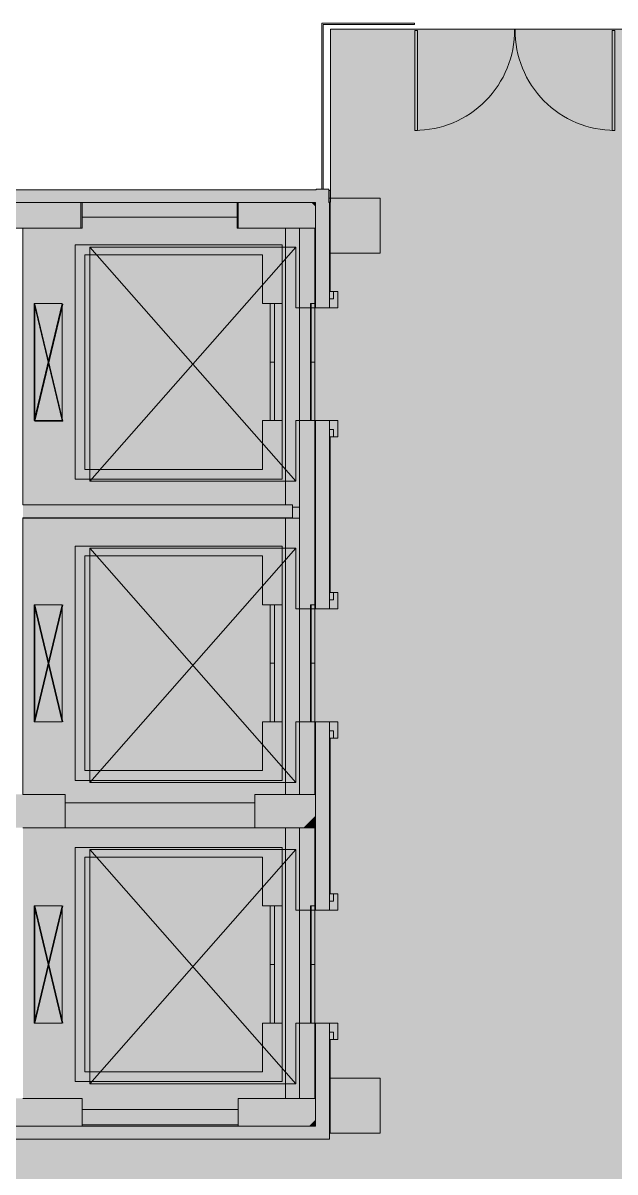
# Model space of a CAD drawing. Header units: inches. Extents: x -1880 to 225, y -1065 to 162.
# Drawn here: x -283.6 to -71.2, y -494.2 to -82.2 of the extents above; entities that cross this region are included whole.
import ezdxf

# ---------------------------------------------------------------- set-up
doc = ezdxf.new("R2010")
doc.units = ezdxf.units.IN
doc.header["$MEASUREMENT"] = 0
for name, color, linetype, lineweight in [('06_555 11th St - background_dwg', 8, 'Continuous', 9), ('A-DETL', 90, 'Continuous', 9), ('A-DETL-GENF', 92, 'Continuous', 9), ('A-DETL-THIN', 151, 'Continuous', 9), ('A-DOOR', 31, 'Continuous', 13), ('A-GENM', 13, 'Continuous', 9), ('A-WALL', 113, 'Continuous', 13), ('A-WALL-PATT', 111, 'Continuous', 13), ('Dimension', 7, 'Continuous', 9), ('I-WALL', 2, 'Continuous', 13), ('P', 7, 'Continuous', 9), ('Q-CASE', 31, 'Continuous', 9), ('S', 7, 'Continuous', 9), ('S-COLHOLH', 7, 'Continuous', 9), ('W', 7, 'Continuous', 9)]:
    doc.layers.add(name, color=color, linetype=linetype, lineweight=lineweight)

# ---------------------------------------------------------------- blocks, each defined once
blk = doc.blocks.new('Double Glass Door - Ext-GL2-GLDALF-72_ x 84_-V3-FIRST FLOOR POWER _ SIGNAL')
at = {"layer": 'A-DOOR', "lineweight": 20}
for p, q in [((-35.90625, 38.1875), (-34.90625, 38.1875)), ((-35.90625, 2.375), (-35.90625, 38.1875)), ((-34.90625, 38.1875), (-34.90625, 2.375)), ((34.90625, 38.1875), (34.90625, 2.375)), ((35.90625, 38.1875), (34.90625, 38.1875)), ((35.90625, 2.375), (35.90625, 38.1875)), ((-34.90625, 2.375), (-35.90625, 2.375)), ((34.90625, 2.375), (35.90625, 2.375))]:
    blk.add_line(p, q, dxfattribs=at)
at = {"layer": 'A-DOOR', "lineweight": 9}
for centre, start, end in [((-35.90625, 2.375), 359.5, 90), ((35.90625, 2.375), 90, 180.5)]:
    blk.add_arc(centre, 35.8125, start, end, dxfattribs=at)
blk = doc.blocks.new('Elevator_-_Center_284 _1_ - 72_ x 114_ Hospital min_-5225796-FIRST FLOOR POWER _ SIGNAL')
at = {"layer": 'A-GENM'}
for p, q in [((-45.9, 83.5), (38.1, 9.5)), ((-45.9, 9.5), (38.1, 83.5))]:
    blk.add_line(p, q, dxfattribs=at)
at = {"layer": 'A-GENM', "lineweight": 13}
for p, q in [((38.1, 83.5), (-45.9, 83.5)), ((-45.9, 83.5), (-45.9, 9.5)), ((38.1, 9.5), (38.1, 83.5)), ((-45.9, 9.5), (-24.15, 9.5)), ((-24.15, 9.5), (-24.15, 2.5)), ((16.35, 9.5), (16.35, 2.5)), ((38.1, 9.5), (16.35, 9.5))]:
    blk.add_line(p, q, dxfattribs=at)
blk = doc.blocks.new('Glass Panels10 - Glass Panels-5226537-FIRST FLOOR POWER _ SIGNAL')
at = {"layer": 'Q-CASE', "lineweight": 20}
for p, q in [((-3568.51, 2781.23), (-3569.98, 2781.23)), ((-3569.98, 2781.23), (-3569.98, 2778.59)), ((-3568.51, 2778.59), (-3568.51, 2781.23)), ((-3566.91, 2781.23), (-3568.51, 2781.23)), ((-3568.51, 2781.23), (-3568.51, 2778.59)), ((-3566.91, 2775.37), (-3566.91, 2781.23)), ((-3569.98, 2778.59), (-3568.51, 2778.59)), ((-3568.51, 2778.59), (-3569.98, 2778.59)), ((-3569.98, 2778.59), (-3569.98, 2775.37)), ((-3569.98, 2775.37), (-3566.91, 2775.37)), ((-3566.91, 2734.87), (-3569.98, 2734.87)), ((-3569.98, 2734.87), (-3569.98, 2731.66)), ((-3568.51, 2731.66), (-3569.98, 2731.66)), ((-3569.98, 2731.66), (-3569.98, 2729.02)), ((-3569.98, 2731.66), (-3568.51, 2731.66)), ((-3568.51, 2729.02), (-3568.51, 2731.66)), ((-3568.51, 2731.66), (-3568.51, 2729.02)), ((-3566.91, 2729.02), (-3566.91, 2734.87)), ((-3569.98, 2729.02), (-3568.51, 2729.02)), ((-3568.51, 2729.02), (-3566.91, 2729.02))]:
    blk.add_line(p, q, dxfattribs=at)
blk = doc.blocks.new('Glass Panels11 - Glass Panels-5226582-FIRST FLOOR POWER _ SIGNAL')
at = {"layer": 'Q-CASE', "lineweight": 20}
for p, q in [((-3568.51, 2781.23), (-3569.98, 2781.23)), ((-3569.98, 2781.23), (-3569.98, 2778.59)), ((-3568.51, 2778.59), (-3568.51, 2781.23)), ((-3566.91, 2781.23), (-3568.51, 2781.23)), ((-3568.51, 2781.23), (-3568.51, 2778.59)), ((-3566.91, 2775.37), (-3566.91, 2781.23)), ((-3569.98, 2778.59), (-3568.51, 2778.59)), ((-3568.51, 2778.59), (-3569.98, 2778.59)), ((-3569.98, 2778.59), (-3569.98, 2775.37)), ((-3569.98, 2775.37), (-3566.91, 2775.37)), ((-3566.91, 2734.87), (-3569.98, 2734.87)), ((-3569.98, 2734.87), (-3569.98, 2731.66)), ((-3568.51, 2731.66), (-3569.98, 2731.66)), ((-3569.98, 2731.66), (-3569.98, 2729.02)), ((-3569.98, 2731.66), (-3568.51, 2731.66)), ((-3568.51, 2729.02), (-3568.51, 2731.66)), ((-3568.51, 2731.66), (-3568.51, 2729.02)), ((-3566.91, 2729.02), (-3566.91, 2734.87)), ((-3569.98, 2729.02), (-3568.51, 2729.02)), ((-3568.51, 2729.02), (-3566.91, 2729.02))]:
    blk.add_line(p, q, dxfattribs=at)
blk = doc.blocks.new('Glass Panels12 - Glass Panels-5226627-FIRST FLOOR POWER _ SIGNAL')
at = {"layer": 'Q-CASE', "lineweight": 20}
for p, q in [((-172.17, -394.44), (-173.64, -394.44)), ((-173.64, -394.44), (-173.64, -397.08)), ((-172.17, -397.08), (-172.17, -394.44)), ((-170.57, -394.44), (-172.17, -394.44)), ((-172.17, -394.44), (-172.17, -397.08)), ((-170.57, -400.29), (-170.57, -394.44)), ((-173.64, -397.08), (-172.17, -397.08)), ((-172.17, -397.08), (-173.64, -397.08)), ((-173.64, -397.08), (-173.64, -400.29)), ((-173.64, -400.29), (-170.57, -400.29)), ((-170.57, -440.79), (-173.64, -440.79)), ((-173.64, -440.79), (-173.64, -444.01)), ((-170.57, -446.65), (-170.57, -440.79)), ((-172.17, -444.01), (-173.64, -444.01)), ((-173.64, -444.01), (-173.64, -446.65)), ((-173.64, -444.01), (-172.17, -444.01)), ((-172.17, -446.65), (-172.17, -444.01)), ((-172.17, -444.01), (-172.17, -446.65)), ((-173.64, -446.65), (-172.17, -446.65)), ((-172.17, -446.65), (-170.57, -446.65))]:
    blk.add_line(p, q, dxfattribs=at)
blk = doc.blocks.new('06_555 11th St - background_dwg-4793957-FIRST FLOOR POWER _ SIGNAL')
at = {"layer": 'Dimension', "flags": 128}
for points in [[(3204.25, 2817.47), (3222.68, 2817.47), (3222.68, 2797.72), (3204.68, 2797.72)], [(3204.68, 2501.97), (3222.68, 2501.97), (3222.68, 2482.22), (3204.43, 2482.22)]]:
    blk.add_lwpolyline(points, dxfattribs=at)
at = {"layer": 'P'}
for p, q in [((3115.68, 2810.72), (3171.68, 2810.72)), ((3188.68, 2806.72), (3188.68, 2707.53)), ((3193.68, 2806.72), (3193.68, 2603.72)), ((3108.56, 2779.72), (3108.56, 2737.72)), ((3183.18, 2737.72), (3183.18, 2779.72)), ((3184.68, 2737.72), (3184.68, 2779.72)), ((3187.43, 2779.72), (3187.43, 2737.72)), ((3183.18, 2758.72), (3184.68, 2758.72)), ((3197.68, 2758.72), (3199.18, 2758.72)), ((3094.49, 2702.72), (3193.68, 2702.72)), ((3188.68, 2603.72), (3188.68, 2702.72)), ((3191.18, 2706.72), (3193.68, 2706.72)), ((3108.56, 2671.72), (3108.56, 2629.72)), ((3183.18, 2629.72), (3183.18, 2671.72)), ((3184.68, 2629.72), (3184.68, 2671.72)), ((3187.43, 2671.72), (3187.43, 2629.72)), ((3183.18, 2650.72), (3184.68, 2650.72)), ((3197.68, 2650.72), (3199.18, 2650.72)), ((3188.68, 2494.72), (3188.68, 2591.72)), ((3193.68, 2591.72), (3193.68, 2494.72)), ((3098.56, 2563.72), (3098.56, 2521.72)), ((3183.18, 2521.72), (3183.18, 2563.72)), ((3184.68, 2521.72), (3184.68, 2563.72)), ((3187.43, 2521.72), (3187.43, 2563.72)), ((3183.18, 2542.72), (3184.68, 2542.72)), ((3197.68, 2542.72), (3199.18, 2542.72)), ((3115.68, 2490.72), (3171.68, 2490.72))]:
    blk.add_line(p, q, dxfattribs=at)
at = {"layer": 'P', "flags": 128}
for points in [[(3098.56, 2779.72), (3108.56, 2737.72), (3098.56, 2737.72), (3098.56, 2779.72), (3108.56, 2779.72), (3098.56, 2737.72)], [(3098.56, 2671.72), (3108.56, 2629.72), (3098.56, 2629.72), (3098.56, 2671.72), (3108.56, 2671.72), (3098.56, 2629.72)], [(3108.56, 2521.72), (3098.56, 2563.72), (3108.56, 2563.72), (3108.56, 2521.72), (3098.56, 2521.72), (3108.56, 2563.72)]]:
    blk.add_lwpolyline(points, dxfattribs=at)
for points in [[(3199.18, 2737.72), (3199.18, 2779.72), (3197.68, 2779.72), (3197.68, 2737.72)], [(3199.18, 2671.72), (3197.68, 2671.72), (3197.68, 2629.72), (3199.18, 2629.72)], [(3199.18, 2563.72), (3199.18, 2521.72), (3197.68, 2521.72), (3197.68, 2563.72)]]:
    blk.add_lwpolyline(points, close=True, dxfattribs=at)
at = {"layer": 'S'}
for p, q in [((3177.68, 2603.72), (3199.43, 2603.72)), ((3177.68, 2600.72), (3177.68, 2603.72)), ((3109.68, 2591.72), (3094.5, 2591.72)), ((3199.43, 2591.72), (3177.68, 2591.72)), ((3094.5, 2494.72), (3115.68, 2494.72)), ((3115.68, 2494.72), (3115.68, 2484.77)), ((3171.68, 2494.72), (3199.43, 2494.72)), ((3171.68, 2484.77), (3171.68, 2494.72))]:
    blk.add_line(p, q, dxfattribs=at)
at = {"layer": 'S', "flags": 128}
for points in [[(3115.68, 2815.91), (3115.68, 2806.72), (3094.5, 2806.72)], [(3199.43, 2806.72), (3171.68, 2806.72), (3171.68, 2815.91)], [(3094.5, 2603.72), (3109.68, 2603.72), (3109.68, 2600.72)]]:
    blk.add_lwpolyline(points, dxfattribs=at)
at = {"layer": 'S-COLHOLH'}
for p, q in [((3199.43, 2814.7), (3198.22, 2815.91)), ((3199.43, 2815.05), (3198.58, 2815.91)), ((3199.43, 2815.41), (3198.93, 2815.91)), ((3199.43, 2815.76), (3199.28, 2815.91)), ((3195.41, 2591.72), (3199.43, 2595.74)), ((3195.77, 2591.72), (3199.43, 2595.39)), ((3196.12, 2591.72), (3199.43, 2595.03)), ((3196.47, 2591.72), (3199.43, 2594.68)), ((3196.83, 2591.72), (3199.43, 2594.33)), ((3197.18, 2591.72), (3199.43, 2593.97)), ((3197.53, 2591.72), (3199.43, 2593.62)), ((3197.89, 2591.72), (3199.43, 2593.27)), ((3198.24, 2591.72), (3199.43, 2592.91)), ((3198.59, 2591.72), (3199.43, 2592.56)), ((3198.95, 2591.72), (3199.43, 2592.21)), ((3199.3, 2591.72), (3199.43, 2591.85)), ((3197.46, 2484.77), (3199.43, 2486.74)), ((3197.82, 2484.77), (3199.43, 2486.39)), ((3198.17, 2484.77), (3199.43, 2486.03)), ((3198.53, 2484.77), (3199.43, 2485.68)), ((3198.88, 2484.77), (3199.43, 2485.33)), ((3199.23, 2484.77), (3199.43, 2484.97))]:
    blk.add_line(p, q, dxfattribs=at)
at = {"layer": 'W'}
for p, q in [((3199.18, 2785.72), (3199.43, 2785.72)), ((3204.43, 2785.72), (3204.68, 2785.72)), ((3199.18, 2731.72), (3199.43, 2731.72)), ((3204.43, 2731.72), (3204.68, 2731.72)), ((3204.68, 2731.87), (3204.68, 2676.07)), ((3199.18, 2677.72), (3199.43, 2677.72)), ((3204.43, 2677.72), (3204.68, 2677.72)), ((3199.18, 2623.72), (3199.43, 2623.72)), ((3204.43, 2623.72), (3204.68, 2623.72)), ((3204.68, 2568.07), (3204.68, 2623.87)), ((3199.18, 2569.72), (3199.43, 2569.72)), ((3204.43, 2569.72), (3204.68, 2569.72)), ((3199.18, 2515.72), (3199.43, 2515.72)), ((3204.43, 2515.72), (3204.68, 2515.72)), ((3204.68, 2482.22), (3204.68, 2515.87)), ((3115.68, 2485.21), (3171.68, 2485.21))]:
    blk.add_line(p, q, dxfattribs=at)
at = {"layer": 'W', "flags": 128}
for points in [[(3204.25, 2820.22), (3204.68, 2820.22), (3204.68, 2784.07)], [(3199.43, 2779.72), (3199.18, 2779.72), (3199.18, 2806.72)], [(3199.43, 2671.72), (3199.18, 2671.72), (3199.18, 2737.72), (3199.43, 2737.72)], [(3199.43, 2629.72), (3199.18, 2629.72), (3199.18, 2603.72)], [(3199.18, 2591.72), (3199.18, 2563.72), (3199.43, 2563.72)], [(3199.43, 2521.72), (3199.18, 2521.72), (3199.18, 2494.72)]]:
    blk.add_lwpolyline(points, dxfattribs=at)

msp = doc.modelspace()

# ---------------------------------------------------------------- hatches: boundary and pattern name
at = {"layer": 'A-DETL-GENF'}
h = msp.add_hatch(color=254, dxfattribs=at)
h.paths.add_polyline_path([(40.86, -1023.03), (225.39, -1023.03), (225.39, -1010.03), (214.05, -1010.03), (214.05, -1001.03), (210.86, -1001.03), (210.86, -1004.28), (208.36, -1004.28), (208.36, -1001.03), (174.11, -1001.03), (174.11, -1004.28), (171.61, -1004.28), (171.61, -1006.53), (153.61, -1006.53), (153.61, -1004.28), (151.36, -1004.28), (151.36, -1001.03), (113.86, -1001.03), (113.86, -1004.28), (111.61, -1004.28), (111.61, -1006.53), (93.61, -1006.53), (93.61, -1004.41), (91.36, -1004.41), (91.36, -1001.16), (54.11, -1001.16), (54.11, -1004.41), (51.61, -1004.41), (51.61, -1010.53), (40.86, -1010.53), (40.86, -1022.53), (-15.64, -1022.53), (-15.64, -1010.03), (-26.39, -1010.03), (-26.39, -1001.28), (-29.14, -1001.28), (-29.14, -1002.03), (-31.64, -1002.03), (-31.64, -1001.28), (-66.14, -1001.28), (-66.14, -1002.03), (-68.39, -1002.03), (-68.39, -1006.53), (-86.39, -1006.53), (-86.39, -1002.03), (-88.64, -1002.03), (-88.64, -1001.28), (-126.14, -1001.28), (-126.14, -1002.03), (-128.39, -1002.03), (-128.39, -1006.53), (-146.39, -1006.53), (-146.39, -1002.53), (-148.89, -1002.53), (-148.89, -1001.78), (-185.89, -1001.78), (-185.89, -1002.53), (-188.39, -1002.53), (-188.39, -1010.03), (-199.14, -1010.03), (-199.14, -1022.53), (-255.64, -1022.53), (-255.64, -1010.28), (-269.01, -1010.28), (-269.01, -993.78), (-246.39, -993.78), (-246.39, -987.03), (-216.39, -987.03), (-216.39, -987.53), (-210.01, -987.53), (-210.01, -993.53), (-188.39, -993.53), (-188.39, -997.53), (-185.89, -997.53), (-185.89, -1000.78), (-148.89, -1000.78), (-148.89, -997.53), (-146.39, -997.53), (-146.39, -993.53), (-128.39, -993.53), (-128.39, -997.03), (-126.14, -997.03), (-126.14, -1000.28), (-88.64, -1000.28), (-88.64, -997.03), (-86.39, -997.03), (-86.39, -993.53), (-68.39, -993.53), (-68.39, -997.03), (-66.14, -997.03), (-66.14, -1000.28), (-31.64, -1000.28), (-31.64, -997.03), (-29.14, -997.03), (-29.14, -1000.28), (-26.39, -1000.28), (-26.39, -993.53), (-5.39, -993.53), (-5.39, -987.03), (24.61, -987.03), (24.61, -987.53), (29.99, -987.53), (29.99, -994.03), (51.61, -994.03), (51.61, -999.41), (54.11, -999.41), (54.11, -1000.16), (91.36, -1000.16), (91.36, -999.41), (93.61, -999.41), (93.61, -993.53), (111.61, -993.53), (111.61, -999.28), (113.86, -999.28), (113.86, -1000.03), (151.36, -1000.03), (151.36, -999.28), (153.61, -999.28), (153.61, -993.53), (171.61, -993.53), (171.61, -999.28), (174.11, -999.28), (174.11, -1000.03), (208.36, -1000.03), (208.36, -999.28), (210.86, -999.28), (210.86, -1000.03), (214.05, -1000.03), (214.05, -993.53), (225.39, -993.53), (225.39, -557.54), (-39.64, -557.54), (-39.64, -552.54), (-71.14, -552.54), (-71.14, -552.04), (-39.64, -552.04), (-39.64, -542.54), (225.39, -542.54), (225.39, -482.36), (-41.14, -482.36), (-41.14, -440.79), (-36.14, -440.79), (-36.14, -477.73), (-8.39, -477.73), (-8.39, -473.54), (47.61, -473.54), (47.61, -477.73), (215.86, -477.73), (215.86, -421.04), (219.36, -421.04), (219.36, -477.73), (225.39, -477.73), (225.39, -186.61), (194.93, -186.61), (194.93, -191.47), (190.3, -191.47), (190.3, -181.29), (194.93, -181.29), (194.93, -181.98), (225.39, -181.98), (225.39, -146.04), (194.93, -146.04), (194.93, -147.29), (190.3, -147.29), (190.3, -146.04), (-36.14, -146.04), (-36.14, -184.29), (-41.14, -184.29), (-41.14, -142.54), (183.8, -142.54), (183.8, -126.54), (188.43, -126.54), (188.43, -142.54), (225.39, -142.54), (225.39, 105.22), (203.61, 105.22), (203.61, 104.47), (201.61, 104.47), (201.61, 99.97), (183.61, 99.97), (183.61, 104.47), (181.36, 104.47), (181.36, 105.22), (143.86, 105.22), (143.86, 104.47), (141.61, 104.47), (141.61, 99.97), (123.61, 99.97), (123.61, 104.34), (121.36, 104.34), (121.36, 105.09), (84.11, 105.09), (84.11, 104.34), (81.61, 104.34), (81.61, 99.97), (62.98, 99.97), (62.98, 76.84), (22.23, 76.84), (22.23, 99.97), (3.61, 99.97), (3.61, 104.71), (1.36, 104.71), (1.36, 105.46), (-35.89, 105.46), (-35.89, 104.71), (-38.39, 104.71), (-38.39, 99.97), (-43.64, 99.97), (-43.64, -80.23), (188.43, -80.23), (188.43, -86.54), (183.8, -86.54), (183.8, -84.86), (-50.14, -84.86), (-50.14, -84.42), (-173.22, -84.42), (-173.22, -146.42), (-173.82, -146.42), (-173.82, -146.61), (-173.64, -146.62), (-173.64, -184.29), (-178.64, -184.29), (-178.64, -146.61), (-340.08, -146.61), (-340.08, -181.98), (-292.7, -181.98), (-292.7, -155.79), (-283.57, -155.79), (-283.57, -254.98), (-186.89, -254.98), (-186.89, -259.61), (-283.57, -259.61), (-283.57, -358.79), (-292.7, -358.79), (-292.7, -276.12), (-388.7, -276.12), (-388.7, -218.61), (-438.19, -218.61), (-438.19, -188.29), (-433.57, -188.29), (-433.57, -213.98), (-344.71, -213.98), (-344.71, -146.61), (-433.57, -146.61), (-433.57, -148.29), (-438.19, -148.29), (-438.19, -146.61), (-536.59, -146.61), (-536.59, -339.98), (-515.34, -339.98), (-515.34, -476.99), (-448.19, -476.99), (-448.19, -468.3), (-443.57, -468.3), (-443.57, -481.62), (-541.22, -481.62), (-541.22, -450.42), (-612.84, -450.42), (-612.84, -542.54), (-589.64, -542.54), (-589.64, -552.92), (-586.14, -552.92), (-586.14, -557.54), (-617.47, -557.54), (-617.47, -516.92), (-801.57, -516.92), (-801.59, -558.17), (-972.83, -558.17), (-972.83, -516.92), (-1220.57, -516.92), (-1220.57, -834.78), (-1220.32, -834.78), (-1220.32, -838.78), (-1218.07, -838.78), (-1218.07, -842.03), (-1184.89, -842.03), (-1184.89, -838.78), (-1182.64, -838.78), (-1182.64, -834.78), (-1163.64, -834.78), (-1163.64, -847.78), (-1167.57, -847.78), (-1167.57, -852.16), (-1179.57, -852.16), (-1179.57, -847.78), (-1182.64, -847.78), (-1182.64, -843.78), (-1184.89, -843.78), (-1184.89, -843.03), (-1218.07, -843.03), (-1218.07, -843.78), (-1220.32, -843.78), (-1220.32, -847.78), (-1223.57, -847.78), (-1223.57, -843.78), (-1229.89, -843.78), (-1229.89, -878.78), (-1235.14, -878.78), (-1235.14, -881.03), (-1235.39, -881.03), (-1235.39, -914.53), (-1235.14, -914.53), (-1235.14, -916.78), (-1229.89, -916.78), (-1229.89, -932.78), (-1235.26, -932.78), (-1235.26, -935.03), (-1235.39, -935.03), (-1235.39, -968.53), (-1235.26, -968.53), (-1235.26, -970.78), (-1229.89, -970.78), (-1229.89, -1004.78), (-666.89, -1004.78), (-666.89, -982.03), (-667.08, -982.03), (-667.08, -971.03), (-664.58, -971.03), (-664.58, -968.53), (-661.33, -968.53), (-661.33, -935.03), (-664.58, -935.03), (-664.58, -932.53), (-667.08, -932.53), (-667.08, -917.03), (-664.58, -917.03), (-664.58, -914.53), (-661.33, -914.53), (-661.33, -881.03), (-664.58, -881.03), (-664.58, -878.78), (-667.57, -878.78), (-667.57, -847.78), (-680.01, -847.78), (-680.01, -834.78), (-666.88, -834.78), (-666.88, -807.41), (-629.88, -807.41), (-629.88, -842.28), (-652.57, -842.28), (-652.57, -878.78), (-659.58, -878.78), (-659.58, -881.03), (-660.33, -881.03), (-660.33, -914.53), (-659.58, -914.53), (-659.58, -917.03), (-652.08, -917.03), (-652.08, -932.53), (-659.58, -932.53), (-659.58, -935.03), (-660.33, -935.03), (-660.33, -968.53), (-659.58, -968.53), (-659.58, -971.03), (-652.08, -971.03), (-652.08, -979.28), (-623.7, -979.28), (-623.7, -999.78), (-622.89, -999.78), (-622.89, -1006.03), (-620.39, -1006.03), (-620.39, -1006.78), (-583.39, -1006.78), (-583.39, -1006.03), (-580.89, -1006.03), (-580.89, -999.78), (-564.89, -999.78), (-564.89, -1005.9), (-562.39, -1005.9), (-562.39, -1006.65), (-525.14, -1006.65), (-525.14, -1005.9), (-522.89, -1005.9), (-522.89, -999.78), (-485.51, -999.78), (-485.51, -987.65), (-485.39, -987.65), (-485.39, -987.03), (-455.39, -987.03), (-455.39, -987.65), (-450.14, -987.65), (-450.14, -993.65), (-455.39, -993.65), (-455.39, -993.78), (-428.39, -993.78), (-428.39, -1000.53), (-425.64, -1000.53), (-425.64, -997.28), (-423.14, -997.28), (-423.14, -1000.53), (-388.64, -1000.53), (-388.64, -997.28), (-386.39, -997.28), (-386.39, -993.78), (-368.39, -993.78), (-368.39, -997.28), (-366.14, -997.28), (-366.14, -1000.53), (-328.64, -1000.53), (-328.64, -997.28), (-326.39, -997.28), (-326.39, -993.78), (-308.39, -993.78), (-308.39, -997.28), (-306.14, -997.28), (-306.14, -1000.53), (-271.64, -1000.53), (-271.64, -997.28), (-269.14, -997.28), (-269.14, -1002.28), (-271.64, -1002.28), (-271.64, -1001.53), (-306.14, -1001.53), (-306.14, -1002.28), (-308.39, -1002.28), (-308.39, -1006.78), (-326.39, -1006.78), (-326.39, -1002.28), (-328.64, -1002.28), (-328.64, -1001.53), (-366.14, -1001.53), (-366.14, -1002.28), (-368.39, -1002.28), (-368.39, -1006.78), (-386.39, -1006.78), (-386.39, -1002.28), (-388.64, -1002.28), (-388.64, -1001.53), (-423.14, -1001.53), (-423.14, -1002.28), (-425.64, -1002.28), (-425.64, -1001.53), (-428.39, -1001.53), (-428.39, -1010.28), (-439.39, -1010.28), (-439.39, -1022.53), (-495.01, -1022.53), (-495.01, -1014.78), (-522.89, -1014.78), (-522.89, -1010.9), (-525.14, -1010.9), (-525.14, -1007.65), (-562.39, -1007.65), (-562.39, -1010.9), (-564.89, -1010.9), (-564.89, -1014.78), (-580.89, -1014.78), (-580.89, -1011.03), (-583.39, -1011.03), (-583.39, -1007.78), (-620.39, -1007.78), (-620.39, -1011.03), (-622.89, -1011.03), (-622.89, -1014.78), (-623.7, -1014.78), (-623.7, -1014.53), (-661.39, -1014.53), (-661.39, -1022.78), (-1235.39, -1022.78), (-1235.39, -1023.03), (29.99, -1023.03)], flags=0)
h.paths.add_polyline_path([(24.36, -1017.03), (24.36, -1017.03), (0.86, -1017.03)], flags=0)
h.paths.add_polyline_path([(-239.14, -1017.03), (-215.64, -1017.03), (-215.64, -993.53), (-215.51, -993.53), (-215.51, -993.03), (-216.39, -993.03), (-216.39, -1017.03), (-239.14, -1017.03)], flags=0)
h.paths.add_polyline_path([(-630.45, -1009.03), (-629.2, -1009.03), (-629.2, -984.78), (-630.45, -984.78), (-630.45, -1008.28), (-660.45, -1008.28), (-660.45, -984.78), (-661.39, -984.78), (-661.39, -1009.03), (-660.45, -1009.03)], flags=0)
h.paths.add_polyline_path([(-1010.36, -852.78), (-1011.51, -852.78), (-1011.51, -847.78), (-1014.51, -847.78), (-1014.51, -843.74), (-1016.76, -843.74), (-1016.76, -842.99), (-1050.14, -842.99), (-1050.14, -843.74), (-1052.51, -843.74), (-1052.51, -847.78), (-1055.51, -847.78), (-1055.51, -852.16), (-1067.51, -852.16), (-1067.51, -847.78), (-1070.64, -847.78), (-1070.64, -843.78), (-1072.89, -843.78), (-1072.89, -843.03), (-1106.39, -843.03), (-1106.39, -843.78), (-1108.64, -843.78), (-1108.64, -847.78), (-1111.64, -847.78), (-1111.64, -852.16), (-1123.64, -852.16), (-1123.64, -847.78), (-1127.64, -847.78), (-1127.64, -834.78), (-1108.64, -834.78), (-1108.64, -838.78), (-1106.39, -838.78), (-1106.39, -842.03), (-1072.89, -842.03), (-1072.89, -838.78), (-1070.64, -838.78), (-1070.64, -834.78), (-1052.51, -834.78), (-1052.51, -838.74), (-1050.14, -838.74), (-1050.14, -841.99), (-1016.76, -841.99), (-1016.76, -838.74), (-1014.51, -838.74), (-1014.51, -834.78), (-996.51, -834.78), (-996.51, -838.74), (-994.01, -838.74), (-994.01, -841.99), (-960.76, -841.99), (-960.76, -838.74), (-959.01, -838.74), (-959.01, -808.9), (-939.76, -808.9), (-939.76, -812.65), (-940.39, -812.65), (-940.39, -838.78), (-938.14, -838.78), (-938.14, -842.03), (-904.64, -842.03), (-904.64, -838.78), (-902.39, -838.78), (-902.39, -834.78), (-884.39, -834.78), (-884.39, -838.78), (-882.14, -838.78), (-882.14, -842.03), (-848.64, -842.03), (-848.64, -838.78), (-846.39, -838.78), (-846.39, -834.78), (-828.64, -834.78), (-828.64, -838.75), (-826.14, -838.75), (-826.14, -842), (-792.89, -842), (-792.89, -838.75), (-790.64, -838.75), (-790.64, -834.78), (-772.64, -834.78), (-772.64, -838.72), (-770.14, -838.72), (-770.14, -841.97), (-736.89, -841.97), (-736.89, -838.72), (-734.64, -838.72), (-734.64, -834.78), (-716.01, -834.78), (-716.01, -847.78), (-719.14, -847.78), (-719.14, -852.16), (-731.14, -852.16), (-731.14, -847.78), (-734.64, -847.78), (-734.64, -843.72), (-736.89, -843.72), (-736.89, -842.97), (-770.14, -842.97), (-770.14, -843.72), (-772.64, -843.72), (-772.64, -847.78), (-775.64, -847.78), (-775.64, -852.16), (-787.64, -852.16), (-787.64, -847.78), (-790.64, -847.78), (-790.64, -843.75), (-792.89, -843.75), (-792.89, -843), (-826.14, -843), (-826.14, -843.75), (-828.64, -843.75), (-828.64, -847.78), (-831.64, -847.78), (-831.64, -852.16), (-843.64, -852.16), (-843.64, -847.78), (-846.39, -847.78), (-846.39, -843.78), (-848.64, -843.78), (-848.64, -843.03), (-882.14, -843.03), (-882.14, -843.78), (-884.39, -843.78), (-884.39, -847.78), (-887.39, -847.78), (-887.39, -852.16), (-899.39, -852.16), (-899.39, -847.78), (-902.39, -847.78), (-902.39, -843.78), (-904.64, -843.78), (-904.64, -843.03), (-938.14, -843.03), (-938.14, -843.78), (-940.39, -843.78), (-940.39, -847.78), (-943.39, -847.78), (-943.39, -852.16), (-955.39, -852.16), (-955.39, -847.78), (-959.01, -847.78), (-959.01, -843.74), (-960.76, -843.74), (-960.76, -842.99), (-994.01, -842.99), (-994.01, -843.74), (-996.51, -843.74), (-996.51, -847.78), (-999.51, -847.78), (-999.51, -852.78)], flags=0)
h.paths.add_polyline_path([(-636.57, -836.78), (-635.38, -836.78), (-635.38, -812.91), (-636.57, -812.91), (-636.57, -835.59)], flags=0)
h.paths.add_polyline_path([(-661.38, -836.78), (-660.57, -836.78), (-660.57, -812.91), (-661.38, -812.91), (-661.38, -834.78)], flags=0)
h.paths.add_polyline_path([(87.37, -677.68), (57.37, -677.68), (57.37, -647.68), (87.37, -647.68)], flags=0)
h.paths.add_polyline_path([(-272.63, -677.68), (-302.63, -677.68), (-302.63, -647.68), (-272.63, -647.68)], flags=0)
h.paths.add_polyline_path([(-632.63, -677.68), (-662.63, -677.68), (-662.63, -647.68), (-632.63, -647.68)], flags=0)
h.paths.add_polyline_path([(-935.35, -677.68), (-959.35, -677.68), (-959.35, -647.68), (-935.35, -647.68), (-935.35, -649.1)], flags=0)
h.paths.add_polyline_path([(-272.63, -557.54), (-546.14, -557.54), (-546.14, -552.92), (-528.64, -552.92), (-528.64, -542.54), (-174.64, -542.54), (-174.64, -552.04), (-143.14, -552.04), (-143.14, -552.54), (-174.64, -552.54), (-174.64, -557.54)], flags=0)
h.paths.add_polyline_path([(-382.7, -482.37), (-394.7, -482.37), (-394.7, -464.68), (-382.7, -464.68), (-382.7, -477.74), (-178.64, -477.74), (-178.64, -440.79), (-173.64, -440.79), (-173.64, -482.37), (-371.88, -482.37)], flags=0)
h.paths.add_polyline_path([(-519.97, -476.99), (-519.97, -344.61), (-532.22, -344.61), (-532.22, -476.99), (-528.64, -476.99)], flags=0)
h.paths.add_polyline_path([(77.55, -467.79), (74.05, -467.79), (74.05, -370.79), (77.55, -370.79), (77.55, -450.42)], flags=0)
h.paths.add_polyline_path([(70.11, -467.79), (70.11, -370.79), (73.61, -370.79), (73.61, -467.79)], flags=0)
h.paths.add_polyline_path([(-288.07, -467.79), (-292.7, -467.79), (-292.7, -370.79), (-283.57, -370.79), (-283.57, -467.79)], flags=0)
h.paths.add_polyline_path([(-264.89, -461.79), (-264.89, -377.79), (-190.64, -377.79), (-190.64, -398.79), (-197.64, -398.79), (-197.64, -381.29), (-261.39, -381.29), (-261.39, -458.29), (-197.64, -458.29), (-197.64, -440.79), (-190.64, -440.79), (-190.64, -461.79), (-261.39, -461.79)], flags=0)
h.paths.add_polyline_path([(46.61, -461.79), (-24.14, -461.79), (-24.14, -440.79), (-17.14, -440.79), (-17.14, -458.29), (46.61, -458.29), (46.61, -381.29), (-17.14, -381.29), (-17.14, -398.79), (-24.14, -398.79), (-24.14, -377.79), (50.11, -377.79), (50.11, -461.79), (47.61, -461.79)], flags=0)
h.paths.add_polyline_path([(-443.57, -428.3), (-448.19, -428.3), (-448.19, -397.3), (-388.7, -397.3), (-388.7, -297.81), (-384.07, -297.81), (-384.07, -409.3), (-382.7, -409.3), (-382.7, -424.68), (-394.7, -424.63), (-394.7, -409.3), (-443.57, -409.3), (-443.57, -424.68)], flags=0)
h.paths.add_polyline_path([(-41.14, -400.29), (-41.14, -332.79), (-36.14, -332.79), (-36.14, -400.29)], flags=0)
h.paths.add_polyline_path([(-173.64, -400.29), (-178.64, -400.29), (-178.64, -332.79), (-173.64, -332.79), (-173.64, -397.08)], flags=0)
h.paths.add_polyline_path([(215.86, -381.04), (215.86, -366.79), (77.76, -366.79), (77.76, -359.79), (183.01, -359.79), (183.01, -363.29), (219.36, -363.29), (219.36, -381.04)], flags=0)
h.paths.add_polyline_path([(-261.39, -370.79), (-268.39, -370.79), (-268.39, -361.79), (-200.39, -361.79), (-200.39, -370.79)], flags=0)
h.paths.add_polyline_path([(-14.39, -369.79), (-14.39, -360.79), (47.61, -360.79), (47.61, -369.79), (46.61, -369.79)], flags=0)
h.paths.add_polyline_path([(77.36, -358.79), (73.86, -358.79), (73.86, -155.79), (77.36, -155.79), (77.36, -236.17), (182.76, -236.17), (182.76, -245.42), (77.36, -245.42), (77.36, -334.85)], flags=0)
h.paths.add_polyline_path([(70.11, -358.79), (69.86, -358.79), (69.86, -260.11), (-28.39, -260.11), (-28.39, -255.48), (69.86, -255.48), (69.86, -155.79), (73.36, -155.79), (73.36, -358.79)], flags=0)
h.paths.add_polyline_path([(-14.39, -353.79), (-24.14, -353.79), (-24.14, -332.79), (-17.14, -332.79), (-17.14, -350.29), (46.61, -350.29), (46.61, -273.29), (-17.14, -273.29), (-17.14, -290.79), (-24.14, -290.79), (-24.14, -269.79), (50.11, -269.79), (50.11, -353.79), (46.61, -353.79)], flags=0)
h.paths.add_polyline_path([(-200.39, -353.79), (-264.89, -353.79), (-264.89, -269.79), (-190.64, -269.79), (-190.64, -290.79), (-197.64, -290.79), (-197.64, -273.29), (-261.39, -273.29), (-261.39, -350.29), (-197.64, -350.29), (-197.64, -332.79), (-190.64, -332.79), (-190.64, -353.79), (-197.64, -353.79)], flags=0)
h.paths.add_polyline_path([(186.86, -337.79), (186.86, -262.79), (190.36, -262.79), (190.36, -337.79)], flags=0)
h.paths.add_polyline_path([(190.86, -337.79), (190.86, -262.79), (194.36, -262.79), (194.36, -337.79)], flags=0)
h.paths.add_polyline_path([(-173.64, -292.29), (-178.64, -292.29), (-178.64, -224.79), (-173.64, -224.79), (-173.64, -289.08)], flags=0)
h.paths.add_polyline_path([(-41.14, -292.29), (-41.14, -224.79), (-36.14, -224.79), (-36.14, -292.29)], flags=0)
h.paths.add_polyline_path([(-309.71, -271.5), (-292.7, -271.5), (-292.7, -218.61), (-321.09, -218.61), (-321.09, -271.5)], flags=0)
h.paths.add_polyline_path([(-325.72, -271.5), (-325.72, -218.61), (-384.07, -218.61), (-384.07, -271.5)], flags=0)
h.paths.add_polyline_path([(-261.39, -245.79), (-264.89, -245.79), (-264.89, -161.79), (-190.64, -161.79), (-190.64, -182.79), (-197.64, -182.79), (-197.64, -165.29), (-261.39, -165.29), (-261.39, -242.29), (-197.64, -242.29), (-197.64, -224.79), (-190.64, -224.79), (-190.64, -245.79), (-261.37, -245.79)], flags=0)
h.paths.add_polyline_path([(46.61, -245.79), (-24.14, -245.79), (-24.14, -224.79), (-17.14, -224.79), (-17.14, -242.29), (46.61, -242.29), (46.61, -165.29), (-17.14, -165.29), (-17.14, -182.79), (-24.14, -182.79), (-24.14, -161.79), (50.11, -161.79), (50.11, -245.79)], flags=0)
h.paths.add_polyline_path([(190.3, -232.47), (190.3, -231.47), (194.93, -231.47), (194.93, -232.47)], flags=0)
h.paths.add_polyline_path([(-296.81, -213.98), (-292.7, -213.98), (-292.7, -186.61), (-340.08, -186.61), (-340.08, -213.98), (-298.35, -213.98)], flags=0)
h.paths.add_polyline_path([(47.61, -151.36), (-8.39, -151.36), (-8.39, -146.73), (47.61, -146.73)], flags=0)
h.paths.add_polyline_path([(57.48, 82.34), (57.48, 99.97), (57.23, 99.97), (57.23, 82.34)], flags=0)
h.paths.add_polyline_path([(121.36, 106.09), (121.36, 109.34), (123.61, 109.34), (123.61, 111.97), (126.61, 111.97), (126.61, 117.22), (138.61, 117.22), (138.61, 111.97), (141.61, 111.97), (141.61, 109.47), (143.86, 109.47), (143.86, 106.22), (181.36, 106.22), (181.36, 109.47), (183.61, 109.47), (183.61, 111.97), (186.61, 111.97), (186.61, 117.22), (198.61, 117.22), (198.61, 111.97), (201.61, 111.97), (201.61, 109.47), (203.61, 109.47), (203.61, 106.22), (225.39, 106.22), (225.39, 119.58), (-44.22, 119.58), (-44.22, 117.22), (-41.39, 117.22), (-41.39, 111.97), (-38.39, 111.97), (-38.39, 109.71), (-35.89, 109.71), (-35.89, 106.46), (1.36, 106.46), (1.36, 109.71), (3.61, 109.71), (3.61, 111.97), (6.61, 111.97), (6.61, 116.97), (12.61, 116.97), (12.61, 117.97), (72.61, 117.97), (72.61, 116.97), (78.61, 116.97), (78.61, 111.97), (81.61, 111.97), (81.61, 109.34), (84.11, 109.34), (84.11, 106.09), (91.61, 106.09)], flags=0)
at = {"layer": 'A-WALL-PATT', "lineweight": 9}
for points in [[(-175.94, -146.61), (-173.82, -146.61), (-173.82, -141.98), (-536.59, -141.98), (-536.59, -146.61), (-178.45, -146.61)], [(-175.89, -141.98), (-173.82, -141.98), (-173.82, -141.79), (-178.45, -141.79), (-178.45, -141.98), (-175.94, -141.98)], [(-264.89, -242.29), (-261.39, -242.29), (-261.39, -161.79), (-264.89, -161.79)], [(-197.64, -165.29), (-197.64, -161.79), (-261.39, -161.79), (-261.39, -165.29)], [(-197.64, -182.79), (-190.64, -182.79), (-190.64, -161.79), (-197.64, -161.79), (-197.64, -165.29)], [(-190.64, -245.79), (-190.64, -224.79), (-197.64, -224.79), (-197.64, -245.79)], [(-200.39, -245.79), (-197.64, -245.79), (-197.64, -242.29), (-264.89, -242.29), (-264.89, -245.79)], [(-186.89, -259.61), (-186.89, -254.98), (-283.57, -254.98), (-283.57, -259.61), (-200.39, -259.61)], [(-261.39, -350.29), (-261.39, -269.79), (-264.89, -269.79), (-264.89, -350.29)], [(-197.64, -273.29), (-197.64, -269.79), (-261.39, -269.79), (-261.39, -273.29), (-200.39, -273.29)], [(-190.64, -290.79), (-190.64, -269.79), (-197.64, -269.79), (-197.64, -290.79)], [(-190.64, -353.79), (-190.64, -332.79), (-197.64, -332.79), (-197.64, -353.79)], [(-261.39, -353.79), (-197.64, -353.79), (-197.64, -350.29), (-264.89, -350.29), (-264.89, -353.79)], [(-200.39, -370.79), (-200.39, -361.79), (-268.39, -361.79), (-268.39, -370.79)], [(-261.39, -458.29), (-261.39, -377.79), (-264.89, -377.79), (-264.89, -458.29)], [(-261.39, -381.29), (-197.64, -381.29), (-197.64, -377.79), (-261.39, -377.79)], [(-190.64, -398.79), (-190.64, -377.79), (-197.64, -377.79), (-197.64, -398.79)], [(-190.64, -461.79), (-190.64, -440.79), (-197.64, -440.79), (-197.64, -461.79)], [(-264.89, -461.79), (-197.64, -461.79), (-197.64, -458.29), (-264.89, -458.29)], [(-174.64, -482.37), (-173.64, -482.37), (-173.64, -477.74), (-382.7, -477.74), (-382.7, -482.37), (-309.71, -482.37)]]:
    msp.add_hatch(color=7, dxfattribs=at).paths.add_polyline_path(points, flags=0)
h = msp.add_hatch(color=7, dxfattribs=at)
h.paths.add_polyline_path([(-174.64, -477.74), (-173.64, -477.74), (-173.64, -440.79), (-178.64, -440.79), (-178.64, -477.74)], flags=0)
h.paths.add_polyline_path([(-173.64, -400.29), (-173.64, -332.79), (-178.64, -332.79), (-178.64, -400.29), (-175.94, -400.29)], flags=0)
h.paths.add_polyline_path([(-175.94, -292.29), (-173.64, -292.29), (-173.64, -224.79), (-178.64, -224.79), (-178.64, -292.29)], flags=0)
h.paths.add_polyline_path([(-175.94, -184.29), (-173.64, -184.29), (-173.64, -146.61), (-178.64, -146.61), (-178.64, -184.29), (-178.45, -184.29)], flags=0)

# ---------------------------------------------------------------- linework, layer by layer
at = {"layer": 'A-DETL', "lineweight": 13}
for p, q in [((-262.84, -146.61), (-262.84, -155.79)), ((-206.76, -146.61), (-206.76, -155.79)), ((-206.76, -155.79), (-178.64, -155.79)), ((-173.64, -164.7), (-155.39, -164.7)), ((-279.32, -224.98), (-279.32, -182.98)), ((-269.32, -224.98), (-279.32, -182.98)), ((-269.32, -182.98), (-279.32, -224.98)), ((-180.14, -224.79), (-180.14, -182.79)), ((-269.32, -224.98), (-279.32, -224.98)), ((-279.32, -332.79), (-279.32, -290.79)), ((-269.32, -332.79), (-279.32, -290.79)), ((-269.32, -290.79), (-279.32, -332.79)), ((-180.14, -332.79), (-180.14, -290.79)), ((-279.32, -440.79), (-279.32, -398.79)), ((-269.32, -440.79), (-279.32, -398.79)), ((-269.32, -398.79), (-279.32, -440.79)), ((-180.14, -440.79), (-180.14, -398.79))]:
    msp.add_line(p, q, dxfattribs=at)
at = {"layer": 'A-DETL-THIN'}
for p, q in [((-50.14, -84.42), (-173.22, -84.42)), ((-173.22, -84.42), (-173.22, -146.42)), ((-173.22, -146.42), (-173.82, -146.42))]:
    msp.add_line(p, q, dxfattribs=at)
at = {"layer": 'A-WALL', "color": 8, "lineweight": 20}
for p, q in [((-178.45, -141.98), (-541.22, -141.98)), ((-176.39, -141.79), (-178.45, -141.79)), ((-178.45, -141.79), (-178.45, -141.98)), ((-173.82, -141.79), (-175.89, -141.79)), ((-173.82, -146.61), (-173.82, -141.79)), ((-340.08, -146.61), (-178.64, -146.61)), ((-283.57, -155.79), (-292.7, -155.79)), ((-283.57, -254.98), (-283.57, -155.79)), ((-190.64, -161.79), (-197.64, -161.79)), ((-190.64, -182.79), (-190.64, -161.79)), ((-197.64, -165.29), (-197.64, -182.79)), ((-197.64, -182.79), (-190.64, -182.79)), ((-190.64, -224.79), (-197.64, -224.79)), ((-197.64, -224.79), (-197.64, -242.29)), ((-190.64, -245.79), (-190.64, -224.79)), ((-197.64, -245.79), (-190.64, -245.79)), ((-186.89, -254.98), (-283.57, -254.98)), ((-186.89, -259.61), (-186.89, -254.98)), ((-283.57, -358.79), (-283.57, -259.61)), ((-283.57, -259.61), (-186.89, -259.61)), ((-190.64, -269.79), (-197.64, -269.79)), ((-190.64, -290.79), (-190.64, -269.79)), ((-197.64, -273.29), (-197.64, -290.79)), ((-197.64, -290.79), (-190.64, -290.79)), ((-190.64, -332.79), (-197.64, -332.79)), ((-197.64, -332.79), (-197.64, -350.29)), ((-190.64, -353.79), (-190.64, -332.79)), ((-197.64, -353.79), (-190.64, -353.79)), ((-200.39, -361.79), (-268.39, -361.79)), ((-268.39, -361.79), (-268.39, -370.79)), ((-200.39, -370.79), (-200.39, -361.79)), ((-268.39, -370.79), (-200.39, -370.79)), ((-190.64, -377.79), (-197.64, -377.79)), ((-190.64, -398.79), (-190.64, -377.79)), ((-197.64, -381.29), (-197.64, -398.79)), ((-197.64, -398.79), (-190.64, -398.79)), ((-190.64, -440.79), (-197.64, -440.79)), ((-197.64, -440.79), (-197.64, -458.29)), ((-190.64, -461.79), (-190.64, -440.79)), ((-197.64, -461.79), (-190.64, -461.79)), ((-178.64, -477.74), (-382.7, -477.74)), ((-173.64, -482.37), (-173.64, -477.74)), ((-394.7, -482.37), (-173.64, -482.37))]:
    msp.add_line(p, q, dxfattribs=at)
at = {"layer": 'A-WALL', "color": 55}
msp.add_line((-175.89, -141.79), (-176.39, -141.79), dxfattribs=at)
at = {"layer": 'I-WALL'}
for p, q in [((-176.39, -82.29), (-176.39, -141.79)), ((-143.14, -82.29), (-176.39, -82.29)), ((-143.14, -82.79), (-143.14, -82.29)), ((-175.89, -141.79), (-175.89, -82.79)), ((-175.89, -82.79), (-143.14, -82.79))]:
    msp.add_line(p, q, dxfattribs=at)
at = {"layer": 'I-WALL', "color": 8, "lineweight": 20}
for p, q in [((-178.64, -146.61), (-178.64, -184.29)), ((-173.64, -146.61), (-173.82, -146.61)), ((-173.64, -184.29), (-173.64, -146.61)), ((-264.89, -161.79), (-264.89, -245.79)), ((-197.64, -161.79), (-264.89, -161.79)), ((-261.39, -242.29), (-261.39, -165.29)), ((-261.39, -165.29), (-197.64, -165.29)), ((-178.64, -184.29), (-173.64, -184.29)), ((-173.64, -224.79), (-178.64, -224.79)), ((-178.64, -224.79), (-178.64, -292.29)), ((-173.64, -292.29), (-173.64, -224.79)), ((-197.64, -242.29), (-261.39, -242.29)), ((-264.89, -245.79), (-197.64, -245.79)), ((-264.89, -269.79), (-264.89, -353.79)), ((-197.64, -269.79), (-264.89, -269.79)), ((-261.39, -350.29), (-261.39, -273.29)), ((-261.39, -273.29), (-197.64, -273.29)), ((-178.64, -292.29), (-173.64, -292.29)), ((-173.64, -332.79), (-178.64, -332.79)), ((-178.64, -332.79), (-178.64, -400.29)), ((-173.64, -400.29), (-173.64, -332.79)), ((-264.89, -353.79), (-197.64, -353.79)), ((-197.64, -350.29), (-261.39, -350.29)), ((-264.89, -377.79), (-264.89, -461.79)), ((-197.64, -377.79), (-264.89, -377.79)), ((-261.39, -458.29), (-261.39, -381.29)), ((-261.39, -381.29), (-197.64, -381.29)), ((-178.64, -400.29), (-173.64, -400.29)), ((-173.64, -440.79), (-178.64, -440.79)), ((-178.64, -440.79), (-178.64, -477.74)), ((-173.64, -477.74), (-173.64, -440.79)), ((-197.64, -458.29), (-261.39, -458.29)), ((-264.89, -461.79), (-197.64, -461.79))]:
    msp.add_line(p, q, dxfattribs=at)

# ---------------------------------------------------------------- block references
at = {"layer": '06_555 11th St - background_dwg', "color": 7}
msp.add_blockref('06_555 11th St - background_dwg-4793957-FIRST FLOOR POWER _ SIGNAL', (-3378.07, -2962.51), dxfattribs=at)
at = {"layer": 'A-DOOR', "rotation": 180}
msp.add_blockref('Double Glass Door - Ext-GL2-GLDALF-72_ x 84_-V3-FIRST FLOOR POWER _ SIGNAL', (-107.14, -82.54), dxfattribs=at)
at = {"layer": 'A-GENM', "rotation": 89.99999999999991}
for p in [(-176.14, -200.64), (-176.14, -308.64), (-176.14, -416.64)]:
    msp.add_blockref('Elevator_-_Center_284 _1_ - 72_ x 114_ Hospital min_-5225796-FIRST FLOOR POWER _ SIGNAL', p, dxfattribs=at)
at = {"layer": 'Q-CASE'}
for name, p in [('Glass Panels10 - Glass Panels-5226537-FIRST FLOOR POWER _ SIGNAL', (3396.34, -2959.67)), ('Glass Panels11 - Glass Panels-5226582-FIRST FLOOR POWER _ SIGNAL', (3396.34, -3067.67)), ('Glass Panels12 - Glass Panels-5226627-FIRST FLOOR POWER _ SIGNAL', (0, 0))]:
    msp.add_blockref(name, p, dxfattribs=at)

doc.saveas('drawing.dxf')
